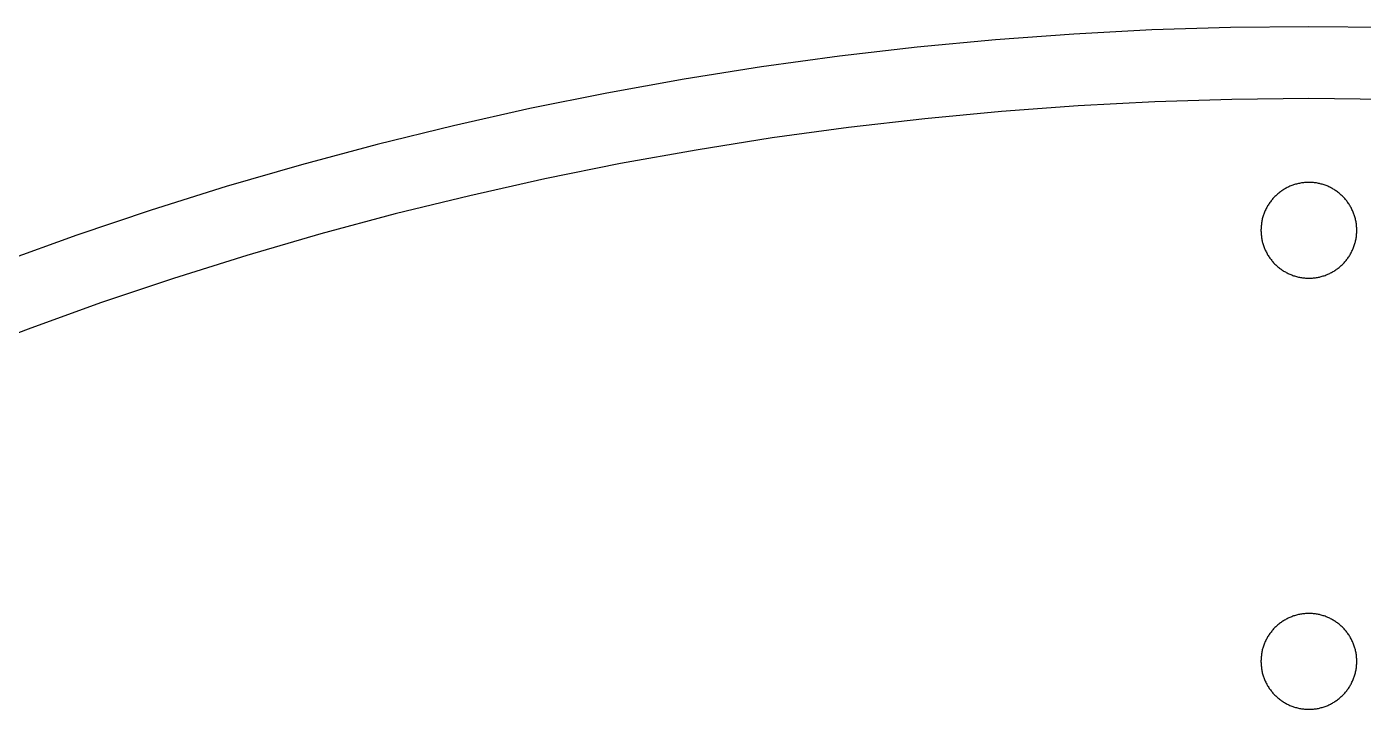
# Model space of a CAD drawing. Header units: metres. Extents: x 0.1 to 21.3, y -11.9 to -0.1.
# Drawn here: x 13.864 to 15.608, y -1.89 to -0.999 of the extents above; entities that cross this region are included whole.
import ezdxf

# ---------------------------------------------------------------- set-up
doc = ezdxf.new("R2010")
doc.units = ezdxf.units.M

msp = doc.modelspace()

# ---------------------------------------------------------------- linework, layer by layer
at = {"layer": 'GROUP1'}
for p, q in [((15.5249, -1.2034), (15.5236, -1.2037)), ((15.5262, -1.2032), (15.5249, -1.2034)), ((15.5275, -1.2029), (15.5262, -1.2032)), ((15.5288, -1.2027), (15.5275, -1.2029)), ((15.5301, -1.2026), (15.5288, -1.2027)), ((15.5314, -1.2024), (15.5301, -1.2026)), ((15.5327, -1.2023), (15.5314, -1.2024)), ((15.534, -1.2023), (15.5327, -1.2023)), ((15.5353, -1.2022), (15.534, -1.2023)), ((15.5366, -1.2022), (15.5353, -1.2022)), ((15.5379, -1.2022), (15.5366, -1.2022)), ((15.5392, -1.2022), (15.5379, -1.2022)), ((15.5405, -1.2023), (15.5392, -1.2022)), ((15.5418, -1.2023), (15.5405, -1.2023)), ((15.5431, -1.2024), (15.5418, -1.2023)), ((15.5444, -1.2026), (15.5431, -1.2024)), ((15.5457, -1.2027), (15.5444, -1.2026)), ((15.547, -1.2029), (15.5457, -1.2027)), ((15.5483, -1.2032), (15.547, -1.2029)), ((15.5496, -1.2034), (15.5483, -1.2032)), ((15.5509, -1.2037), (15.5496, -1.2034)), ((15.493, -1.2205), (15.4921, -1.2214)), ((15.494, -1.2196), (15.493, -1.2205)), ((15.4949, -1.2187), (15.494, -1.2196)), ((15.4959, -1.2178), (15.4949, -1.2187)), ((15.4969, -1.2169), (15.4959, -1.2178)), ((15.4979, -1.2161), (15.4969, -1.2169)), ((15.4989, -1.2153), (15.4979, -1.2161)), ((15.5, -1.2145), (15.4989, -1.2153)), ((15.501, -1.2137), (15.5, -1.2145)), ((15.5021, -1.213), (15.501, -1.2137)), ((15.5032, -1.2123), (15.5021, -1.213)), ((15.5043, -1.2116), (15.5032, -1.2123)), ((15.5054, -1.2109), (15.5043, -1.2116)), ((15.5066, -1.2102), (15.5054, -1.2109)), ((15.5077, -1.2096), (15.5066, -1.2102)), ((15.5089, -1.209), (15.5077, -1.2096)), ((15.51, -1.2084), (15.5089, -1.209)), ((15.5112, -1.2078), (15.51, -1.2084)), ((15.5124, -1.2073), (15.5112, -1.2078)), ((15.5136, -1.2068), (15.5124, -1.2073)), ((15.5148, -1.2063), (15.5136, -1.2068)), ((15.5161, -1.2059), (15.5148, -1.2063)), ((15.5173, -1.2054), (15.5161, -1.2059)), ((15.5185, -1.205), (15.5173, -1.2054)), ((15.5198, -1.2047), (15.5185, -1.205)), ((15.5211, -1.2043), (15.5198, -1.2047)), ((15.5223, -1.204), (15.5211, -1.2043)), ((15.5236, -1.2037), (15.5223, -1.204)), ((15.5521, -1.204), (15.5509, -1.2037)), ((15.5534, -1.2043), (15.5521, -1.204)), ((15.5547, -1.2047), (15.5534, -1.2043)), ((15.5559, -1.205), (15.5547, -1.2047)), ((15.5572, -1.2054), (15.5559, -1.205)), ((15.5584, -1.2059), (15.5572, -1.2054)), ((15.5596, -1.2063), (15.5584, -1.2059)), ((15.5609, -1.2068), (15.5596, -1.2063)), ((15.5621, -1.2073), (15.5609, -1.2068)), ((15.5633, -1.2078), (15.5621, -1.2073)), ((15.5644, -1.2084), (15.5633, -1.2078)), ((15.5656, -1.209), (15.5644, -1.2084)), ((15.5668, -1.2096), (15.5656, -1.209)), ((15.5679, -1.2102), (15.5668, -1.2096)), ((15.5691, -1.2109), (15.5679, -1.2102)), ((15.5702, -1.2116), (15.5691, -1.2109)), ((15.5713, -1.2123), (15.5702, -1.2116)), ((15.5724, -1.213), (15.5713, -1.2123)), ((15.5734, -1.2137), (15.5724, -1.213)), ((15.5745, -1.2145), (15.5734, -1.2137)), ((15.5755, -1.2153), (15.5745, -1.2145)), ((15.5766, -1.2161), (15.5755, -1.2153)), ((15.5776, -1.2169), (15.5766, -1.2161)), ((15.5786, -1.2178), (15.5776, -1.2169)), ((15.5795, -1.2187), (15.5786, -1.2178)), ((15.5805, -1.2196), (15.5795, -1.2187)), ((15.5814, -1.2205), (15.5805, -1.2196)), ((15.5824, -1.2214), (15.5814, -1.2205)), ((15.481, -1.2375), (15.4804, -1.2387)), ((15.4816, -1.2363), (15.481, -1.2375)), ((15.4822, -1.2351), (15.4816, -1.2363)), ((15.4828, -1.234), (15.4822, -1.2351)), ((15.4834, -1.2329), (15.4828, -1.234)), ((15.4841, -1.2317), (15.4834, -1.2329)), ((15.4848, -1.2306), (15.4841, -1.2317)), ((15.4855, -1.2295), (15.4848, -1.2306)), ((15.4863, -1.2285), (15.4855, -1.2295)), ((15.4871, -1.2274), (15.4863, -1.2285)), ((15.4879, -1.2264), (15.4871, -1.2274)), ((15.4887, -1.2253), (15.4879, -1.2264)), ((15.4895, -1.2243), (15.4887, -1.2253)), ((15.4904, -1.2233), (15.4895, -1.2243)), ((15.4912, -1.2224), (15.4904, -1.2233)), ((15.4921, -1.2214), (15.4912, -1.2224)), ((15.5832, -1.2224), (15.5824, -1.2214)), ((15.5841, -1.2233), (15.5832, -1.2224)), ((15.585, -1.2243), (15.5841, -1.2233)), ((15.5858, -1.2253), (15.585, -1.2243)), ((15.5866, -1.2264), (15.5858, -1.2253)), ((15.5874, -1.2274), (15.5866, -1.2264)), ((15.5882, -1.2285), (15.5874, -1.2274)), ((15.5889, -1.2295), (15.5882, -1.2285)), ((15.5897, -1.2306), (15.5889, -1.2295)), ((15.5904, -1.2317), (15.5897, -1.2306)), ((15.591, -1.2329), (15.5904, -1.2317)), ((15.5917, -1.234), (15.591, -1.2329)), ((15.5923, -1.2351), (15.5917, -1.234)), ((15.5929, -1.2363), (15.5923, -1.2351)), ((15.5935, -1.2375), (15.5929, -1.2363)), ((15.5941, -1.2387), (15.5935, -1.2375)), ((15.4755, -1.2549), (15.4753, -1.2562)), ((15.4757, -1.2536), (15.4755, -1.2549)), ((15.476, -1.2523), (15.4757, -1.2536)), ((15.4762, -1.251), (15.476, -1.2523)), ((15.4765, -1.2498), (15.4762, -1.251)), ((15.4769, -1.2485), (15.4765, -1.2498)), ((15.4772, -1.2472), (15.4769, -1.2485)), ((15.4776, -1.246), (15.4772, -1.2472)), ((15.478, -1.2447), (15.4776, -1.246)), ((15.4784, -1.2435), (15.478, -1.2447)), ((15.4789, -1.2423), (15.4784, -1.2435)), ((15.4794, -1.2411), (15.4789, -1.2423)), ((15.4799, -1.2398), (15.4794, -1.2411)), ((15.4804, -1.2387), (15.4799, -1.2398)), ((15.5946, -1.2398), (15.5941, -1.2387)), ((15.5951, -1.2411), (15.5946, -1.2398)), ((15.5956, -1.2423), (15.5951, -1.2411)), ((15.596, -1.2435), (15.5956, -1.2423)), ((15.5965, -1.2447), (15.596, -1.2435)), ((15.5969, -1.246), (15.5965, -1.2447)), ((15.5973, -1.2472), (15.5969, -1.246)), ((15.5976, -1.2485), (15.5973, -1.2472)), ((15.5979, -1.2498), (15.5976, -1.2485)), ((15.5982, -1.251), (15.5979, -1.2498)), ((15.5985, -1.2523), (15.5982, -1.251)), ((15.5988, -1.2536), (15.5985, -1.2523)), ((15.599, -1.2549), (15.5988, -1.2536)), ((15.5992, -1.2562), (15.599, -1.2549)), ((15.4748, -1.2627), (15.4747, -1.264)), ((15.4747, -1.264), (15.4747, -1.2653)), ((15.4747, -1.2653), (15.4748, -1.2666)), ((15.4749, -1.2601), (15.4748, -1.2614)), ((15.4748, -1.2614), (15.4748, -1.2627)), ((15.4748, -1.2666), (15.4748, -1.2679)), ((15.4748, -1.2679), (15.4749, -1.2692)), ((15.475, -1.2588), (15.4749, -1.2601)), ((15.4749, -1.2692), (15.475, -1.2706)), ((15.4752, -1.2575), (15.475, -1.2588)), ((15.475, -1.2706), (15.4752, -1.2719)), ((15.4753, -1.2562), (15.4752, -1.2575)), ((15.4752, -1.2719), (15.4753, -1.2732)), ((15.4753, -1.2732), (15.4755, -1.2744)), ((15.599, -1.2744), (15.5992, -1.2732)), ((15.5993, -1.2575), (15.5992, -1.2562)), ((15.5992, -1.2732), (15.5993, -1.2719)), ((15.5995, -1.2588), (15.5993, -1.2575)), ((15.5993, -1.2719), (15.5995, -1.2706)), ((15.5996, -1.2601), (15.5995, -1.2588)), ((15.5995, -1.2706), (15.5996, -1.2692)), ((15.5997, -1.2614), (15.5996, -1.2601)), ((15.5996, -1.2692), (15.5997, -1.2679)), ((15.5997, -1.2627), (15.5997, -1.2614)), ((15.5997, -1.264), (15.5997, -1.2627)), ((15.5997, -1.2653), (15.5997, -1.264)), ((15.5997, -1.2666), (15.5997, -1.2653)), ((15.5997, -1.2679), (15.5997, -1.2666)), ((15.4755, -1.2744), (15.4757, -1.2757)), ((15.4757, -1.2757), (15.476, -1.277)), ((15.476, -1.277), (15.4762, -1.2783)), ((15.4762, -1.2783), (15.4765, -1.2796)), ((15.4765, -1.2796), (15.4769, -1.2808)), ((15.4769, -1.2808), (15.4772, -1.2821)), ((15.4772, -1.2821), (15.4776, -1.2834)), ((15.4776, -1.2834), (15.478, -1.2846)), ((15.478, -1.2846), (15.4784, -1.2858)), ((15.4784, -1.2858), (15.4789, -1.2871)), ((15.4789, -1.2871), (15.4794, -1.2883)), ((15.4794, -1.2883), (15.4799, -1.2895)), ((15.4799, -1.2895), (15.4804, -1.2907)), ((15.4804, -1.2907), (15.481, -1.2919)), ((15.5935, -1.2919), (15.5941, -1.2907)), ((15.5941, -1.2907), (15.5946, -1.2895)), ((15.5946, -1.2895), (15.5951, -1.2883)), ((15.5951, -1.2883), (15.5956, -1.2871)), ((15.5956, -1.2871), (15.596, -1.2858)), ((15.596, -1.2858), (15.5965, -1.2846)), ((15.5965, -1.2846), (15.5969, -1.2834)), ((15.5969, -1.2834), (15.5973, -1.2821)), ((15.5973, -1.2821), (15.5976, -1.2808)), ((15.5976, -1.2808), (15.5979, -1.2796)), ((15.5979, -1.2796), (15.5982, -1.2783)), ((15.5982, -1.2783), (15.5985, -1.277)), ((15.5985, -1.277), (15.5988, -1.2757)), ((15.5988, -1.2757), (15.599, -1.2744)), ((15.481, -1.2919), (15.4816, -1.293)), ((15.4816, -1.293), (15.4822, -1.2942)), ((15.4822, -1.2942), (15.4828, -1.2954)), ((15.4828, -1.2954), (15.4834, -1.2965)), ((15.4834, -1.2965), (15.4841, -1.2976)), ((15.4841, -1.2976), (15.4848, -1.2987)), ((15.4848, -1.2987), (15.4855, -1.2998)), ((15.4855, -1.2998), (15.4863, -1.3009)), ((15.4863, -1.3009), (15.4871, -1.3019)), ((15.4871, -1.3019), (15.4879, -1.303)), ((15.4879, -1.303), (15.4887, -1.304)), ((15.4887, -1.304), (15.4895, -1.305)), ((15.4895, -1.305), (15.4904, -1.306)), ((15.4904, -1.306), (15.4912, -1.307)), ((15.4912, -1.307), (15.4921, -1.3079)), ((15.4921, -1.3079), (15.493, -1.3089)), ((15.5814, -1.3089), (15.5824, -1.3079)), ((15.5824, -1.3079), (15.5832, -1.307)), ((15.5832, -1.307), (15.5841, -1.306)), ((15.5841, -1.306), (15.585, -1.305)), ((15.585, -1.305), (15.5858, -1.304)), ((15.5858, -1.304), (15.5866, -1.303)), ((15.5866, -1.303), (15.5874, -1.3019)), ((15.5874, -1.3019), (15.5882, -1.3009)), ((15.5882, -1.3009), (15.5889, -1.2998)), ((15.5889, -1.2998), (15.5897, -1.2987)), ((15.5897, -1.2987), (15.5904, -1.2976)), ((15.5904, -1.2976), (15.591, -1.2965)), ((15.591, -1.2965), (15.5917, -1.2954)), ((15.5917, -1.2954), (15.5923, -1.2942)), ((15.5923, -1.2942), (15.5929, -1.293)), ((15.5929, -1.293), (15.5935, -1.2919)), ((15.493, -1.3089), (15.494, -1.3098)), ((15.494, -1.3098), (15.4949, -1.3107)), ((15.4949, -1.3107), (15.4959, -1.3116)), ((15.4959, -1.3116), (15.4969, -1.3124)), ((15.4969, -1.3124), (15.4979, -1.3132)), ((15.4979, -1.3132), (15.4989, -1.3141)), ((15.4989, -1.3141), (15.5, -1.3148)), ((15.5, -1.3148), (15.501, -1.3156)), ((15.501, -1.3156), (15.5021, -1.3164)), ((15.5021, -1.3164), (15.5032, -1.3171)), ((15.5032, -1.3171), (15.5043, -1.3178)), ((15.5043, -1.3178), (15.5054, -1.3185)), ((15.5054, -1.3185), (15.5066, -1.3191)), ((15.5066, -1.3191), (15.5077, -1.3198)), ((15.5077, -1.3198), (15.5089, -1.3204)), ((15.5089, -1.3204), (15.51, -1.3209)), ((15.51, -1.3209), (15.5112, -1.3215)), ((15.5112, -1.3215), (15.5124, -1.322)), ((15.5124, -1.322), (15.5136, -1.3225)), ((15.5136, -1.3225), (15.5148, -1.323)), ((15.5148, -1.323), (15.5161, -1.3235)), ((15.5161, -1.3235), (15.5173, -1.3239)), ((15.5173, -1.3239), (15.5185, -1.3243)), ((15.5185, -1.3243), (15.5198, -1.3247)), ((15.5198, -1.3247), (15.5211, -1.325)), ((15.5211, -1.325), (15.5223, -1.3254)), ((15.5223, -1.3254), (15.5236, -1.3257)), ((15.5509, -1.3257), (15.5521, -1.3254)), ((15.5521, -1.3254), (15.5534, -1.325)), ((15.5534, -1.325), (15.5547, -1.3247)), ((15.5547, -1.3247), (15.5559, -1.3243)), ((15.5559, -1.3243), (15.5572, -1.3239)), ((15.5572, -1.3239), (15.5584, -1.3235)), ((15.5584, -1.3235), (15.5596, -1.323)), ((15.5596, -1.323), (15.5609, -1.3225)), ((15.5609, -1.3225), (15.5621, -1.322)), ((15.5621, -1.322), (15.5633, -1.3215)), ((15.5633, -1.3215), (15.5644, -1.3209)), ((15.5644, -1.3209), (15.5656, -1.3204)), ((15.5656, -1.3204), (15.5668, -1.3198)), ((15.5668, -1.3198), (15.5679, -1.3191)), ((15.5679, -1.3191), (15.5691, -1.3185)), ((15.5691, -1.3185), (15.5702, -1.3178)), ((15.5702, -1.3178), (15.5713, -1.3171)), ((15.5713, -1.3171), (15.5724, -1.3164)), ((15.5724, -1.3164), (15.5734, -1.3156)), ((15.5734, -1.3156), (15.5745, -1.3148)), ((15.5745, -1.3148), (15.5755, -1.3141)), ((15.5755, -1.3141), (15.5766, -1.3132)), ((15.5766, -1.3132), (15.5776, -1.3124)), ((15.5776, -1.3124), (15.5786, -1.3116)), ((15.5786, -1.3116), (15.5795, -1.3107)), ((15.5795, -1.3107), (15.5805, -1.3098)), ((15.5805, -1.3098), (15.5814, -1.3089)), ((15.5236, -1.3257), (15.5249, -1.3259)), ((15.5249, -1.3259), (15.5262, -1.3262)), ((15.5262, -1.3262), (15.5275, -1.3264)), ((15.5275, -1.3264), (15.5288, -1.3266)), ((15.5288, -1.3266), (15.5301, -1.3268)), ((15.5301, -1.3268), (15.5314, -1.3269)), ((15.5314, -1.3269), (15.5327, -1.327)), ((15.5327, -1.327), (15.534, -1.3271)), ((15.534, -1.3271), (15.5353, -1.3271)), ((15.5353, -1.3271), (15.5366, -1.3272)), ((15.5366, -1.3272), (15.5379, -1.3272)), ((15.5379, -1.3272), (15.5392, -1.3271)), ((15.5392, -1.3271), (15.5405, -1.3271)), ((15.5405, -1.3271), (15.5418, -1.327)), ((15.5418, -1.327), (15.5431, -1.3269)), ((15.5431, -1.3269), (15.5444, -1.3268)), ((15.5444, -1.3268), (15.5457, -1.3266)), ((15.5457, -1.3266), (15.547, -1.3264)), ((15.547, -1.3264), (15.5483, -1.3262)), ((15.5483, -1.3262), (15.5496, -1.3259)), ((15.5496, -1.3259), (15.5509, -1.3257)), ((15.4979, -1.7786), (15.4969, -1.7795)), ((15.4989, -1.7778), (15.4979, -1.7786)), ((15.5, -1.777), (15.4989, -1.7778)), ((15.501, -1.7763), (15.5, -1.777)), ((15.5021, -1.7755), (15.501, -1.7763)), ((15.5032, -1.7748), (15.5021, -1.7755)), ((15.5043, -1.7741), (15.5032, -1.7748)), ((15.5054, -1.7734), (15.5043, -1.7741)), ((15.5066, -1.7728), (15.5054, -1.7734)), ((15.5077, -1.7721), (15.5066, -1.7728)), ((15.5089, -1.7715), (15.5077, -1.7721)), ((15.51, -1.771), (15.5089, -1.7715)), ((15.5112, -1.7704), (15.51, -1.771)), ((15.5124, -1.7699), (15.5112, -1.7704)), ((15.5136, -1.7694), (15.5124, -1.7699)), ((15.5148, -1.7689), (15.5136, -1.7694)), ((15.5161, -1.7684), (15.5148, -1.7689)), ((15.5173, -1.768), (15.5161, -1.7684)), ((15.5185, -1.7676), (15.5173, -1.768)), ((15.5198, -1.7672), (15.5185, -1.7676)), ((15.5211, -1.7669), (15.5198, -1.7672)), ((15.5223, -1.7665), (15.5211, -1.7669)), ((15.5236, -1.7662), (15.5223, -1.7665)), ((15.5249, -1.766), (15.5236, -1.7662)), ((15.5262, -1.7657), (15.5249, -1.766)), ((15.5275, -1.7655), (15.5262, -1.7657)), ((15.5288, -1.7653), (15.5275, -1.7655)), ((15.5301, -1.7651), (15.5288, -1.7653)), ((15.5314, -1.765), (15.5301, -1.7651)), ((15.5327, -1.7649), (15.5314, -1.765)), ((15.534, -1.7648), (15.5327, -1.7649)), ((15.5353, -1.7648), (15.534, -1.7648)), ((15.5366, -1.7647), (15.5353, -1.7648)), ((15.5379, -1.7647), (15.5366, -1.7647)), ((15.5392, -1.7648), (15.5379, -1.7647)), ((15.5405, -1.7648), (15.5392, -1.7648)), ((15.5418, -1.7649), (15.5405, -1.7648)), ((15.5431, -1.765), (15.5418, -1.7649)), ((15.5444, -1.7651), (15.5431, -1.765)), ((15.5457, -1.7653), (15.5444, -1.7651)), ((15.547, -1.7655), (15.5457, -1.7653)), ((15.5483, -1.7657), (15.547, -1.7655)), ((15.5496, -1.766), (15.5483, -1.7657)), ((15.5509, -1.7662), (15.5496, -1.766)), ((15.5521, -1.7665), (15.5509, -1.7662)), ((15.5534, -1.7669), (15.5521, -1.7665)), ((15.5547, -1.7672), (15.5534, -1.7669)), ((15.5559, -1.7676), (15.5547, -1.7672)), ((15.5572, -1.768), (15.5559, -1.7676)), ((15.5584, -1.7684), (15.5572, -1.768)), ((15.5596, -1.7689), (15.5584, -1.7684)), ((15.5609, -1.7694), (15.5596, -1.7689)), ((15.5621, -1.7699), (15.5609, -1.7694)), ((15.5633, -1.7704), (15.5621, -1.7699)), ((15.5644, -1.771), (15.5633, -1.7704)), ((15.5656, -1.7715), (15.5644, -1.771)), ((15.5668, -1.7721), (15.5656, -1.7715)), ((15.5679, -1.7728), (15.5668, -1.7721)), ((15.5691, -1.7734), (15.5679, -1.7728)), ((15.5702, -1.7741), (15.5691, -1.7734)), ((15.5713, -1.7748), (15.5702, -1.7741)), ((15.5724, -1.7755), (15.5713, -1.7748)), ((15.5734, -1.7763), (15.5724, -1.7755)), ((15.5745, -1.777), (15.5734, -1.7763)), ((15.5755, -1.7778), (15.5745, -1.777)), ((15.5766, -1.7786), (15.5755, -1.7778)), ((15.5776, -1.7795), (15.5766, -1.7786)), ((15.4834, -1.7954), (15.4828, -1.7965)), ((15.4841, -1.7943), (15.4834, -1.7954)), ((15.4848, -1.7932), (15.4841, -1.7943)), ((15.4855, -1.7921), (15.4848, -1.7932)), ((15.4863, -1.791), (15.4855, -1.7921)), ((15.4871, -1.79), (15.4863, -1.791)), ((15.4879, -1.7889), (15.4871, -1.79)), ((15.4887, -1.7879), (15.4879, -1.7889)), ((15.4895, -1.7869), (15.4887, -1.7879)), ((15.4904, -1.7859), (15.4895, -1.7869)), ((15.4912, -1.7849), (15.4904, -1.7859)), ((15.4921, -1.784), (15.4912, -1.7849)), ((15.493, -1.783), (15.4921, -1.784)), ((15.494, -1.7821), (15.493, -1.783)), ((15.4949, -1.7812), (15.494, -1.7821)), ((15.4959, -1.7803), (15.4949, -1.7812)), ((15.4969, -1.7795), (15.4959, -1.7803)), ((15.5786, -1.7803), (15.5776, -1.7795)), ((15.5795, -1.7812), (15.5786, -1.7803)), ((15.5805, -1.7821), (15.5795, -1.7812)), ((15.5814, -1.783), (15.5805, -1.7821)), ((15.5824, -1.784), (15.5814, -1.783)), ((15.5832, -1.7849), (15.5824, -1.784)), ((15.5841, -1.7859), (15.5832, -1.7849)), ((15.585, -1.7869), (15.5841, -1.7859)), ((15.5858, -1.7879), (15.585, -1.7869)), ((15.5866, -1.7889), (15.5858, -1.7879)), ((15.5874, -1.79), (15.5866, -1.7889)), ((15.5882, -1.791), (15.5874, -1.79)), ((15.5889, -1.7921), (15.5882, -1.791)), ((15.5897, -1.7932), (15.5889, -1.7921)), ((15.5904, -1.7943), (15.5897, -1.7932)), ((15.591, -1.7954), (15.5904, -1.7943)), ((15.5917, -1.7965), (15.591, -1.7954)), ((15.4762, -1.8136), (15.476, -1.8149)), ((15.4765, -1.8123), (15.4762, -1.8136)), ((15.4769, -1.811), (15.4765, -1.8123)), ((15.4772, -1.8098), (15.4769, -1.811)), ((15.4776, -1.8085), (15.4772, -1.8098)), ((15.478, -1.8073), (15.4776, -1.8085)), ((15.4784, -1.806), (15.478, -1.8073)), ((15.4789, -1.8048), (15.4784, -1.806)), ((15.4794, -1.8036), (15.4789, -1.8048)), ((15.4799, -1.8024), (15.4794, -1.8036)), ((15.4804, -1.8012), (15.4799, -1.8024)), ((15.481, -1.8), (15.4804, -1.8012)), ((15.4816, -1.7988), (15.481, -1.8)), ((15.4822, -1.7977), (15.4816, -1.7988)), ((15.4828, -1.7965), (15.4822, -1.7977)), ((15.5923, -1.7977), (15.5917, -1.7965)), ((15.5929, -1.7988), (15.5923, -1.7977)), ((15.5935, -1.8), (15.5929, -1.7988)), ((15.5941, -1.8012), (15.5935, -1.8)), ((15.5946, -1.8024), (15.5941, -1.8012)), ((15.5951, -1.8036), (15.5946, -1.8024)), ((15.5956, -1.8048), (15.5951, -1.8036)), ((15.596, -1.806), (15.5956, -1.8048)), ((15.5965, -1.8073), (15.596, -1.806)), ((15.5969, -1.8085), (15.5965, -1.8073)), ((15.5973, -1.8098), (15.5969, -1.8085)), ((15.5976, -1.811), (15.5973, -1.8098)), ((15.5979, -1.8123), (15.5976, -1.811)), ((15.5982, -1.8136), (15.5979, -1.8123)), ((15.5985, -1.8149), (15.5982, -1.8136)), ((15.4748, -1.8253), (15.4747, -1.8266)), ((15.4747, -1.8266), (15.4747, -1.8279)), ((15.4747, -1.8279), (15.4748, -1.8292)), ((15.4749, -1.8226), (15.4748, -1.8239)), ((15.4748, -1.8239), (15.4748, -1.8253)), ((15.4748, -1.8292), (15.4748, -1.8305)), ((15.4748, -1.8305), (15.4749, -1.8318)), ((15.475, -1.8213), (15.4749, -1.8226)), ((15.4752, -1.82), (15.475, -1.8213)), ((15.4753, -1.8187), (15.4752, -1.82)), ((15.4755, -1.8174), (15.4753, -1.8187)), ((15.4757, -1.8162), (15.4755, -1.8174)), ((15.476, -1.8149), (15.4757, -1.8162)), ((15.5988, -1.8162), (15.5985, -1.8149)), ((15.599, -1.8174), (15.5988, -1.8162)), ((15.5992, -1.8187), (15.599, -1.8174)), ((15.5993, -1.82), (15.5992, -1.8187)), ((15.5995, -1.8213), (15.5993, -1.82)), ((15.5996, -1.8226), (15.5995, -1.8213)), ((15.5997, -1.8239), (15.5996, -1.8226)), ((15.5996, -1.8318), (15.5997, -1.8305)), ((15.5997, -1.8253), (15.5997, -1.8239)), ((15.5997, -1.8266), (15.5997, -1.8253)), ((15.5997, -1.8279), (15.5997, -1.8266)), ((15.5997, -1.8292), (15.5997, -1.8279)), ((15.5997, -1.8305), (15.5997, -1.8292)), ((15.4749, -1.8318), (15.475, -1.8331)), ((15.475, -1.8331), (15.4752, -1.8344)), ((15.4752, -1.8344), (15.4753, -1.8357)), ((15.4753, -1.8357), (15.4755, -1.837)), ((15.4755, -1.837), (15.4757, -1.8383)), ((15.4757, -1.8383), (15.476, -1.8396)), ((15.476, -1.8396), (15.4762, -1.8409)), ((15.4762, -1.8409), (15.4765, -1.8421)), ((15.4765, -1.8421), (15.4769, -1.8434)), ((15.4769, -1.8434), (15.4772, -1.8447)), ((15.4772, -1.8447), (15.4776, -1.8459)), ((15.4776, -1.8459), (15.478, -1.8472)), ((15.478, -1.8472), (15.4784, -1.8484)), ((15.4784, -1.8484), (15.4789, -1.8496)), ((15.5956, -1.8496), (15.596, -1.8484)), ((15.596, -1.8484), (15.5965, -1.8472)), ((15.5965, -1.8472), (15.5969, -1.8459)), ((15.5969, -1.8459), (15.5973, -1.8447)), ((15.5973, -1.8447), (15.5976, -1.8434)), ((15.5976, -1.8434), (15.5979, -1.8421)), ((15.5979, -1.8421), (15.5982, -1.8409)), ((15.5982, -1.8409), (15.5985, -1.8396)), ((15.5985, -1.8396), (15.5988, -1.8383)), ((15.5988, -1.8383), (15.599, -1.837)), ((15.599, -1.837), (15.5992, -1.8357)), ((15.5992, -1.8357), (15.5993, -1.8344)), ((15.5993, -1.8344), (15.5995, -1.8331)), ((15.5995, -1.8331), (15.5996, -1.8318)), ((15.4789, -1.8496), (15.4794, -1.8508)), ((15.4794, -1.8508), (15.4799, -1.852)), ((15.4799, -1.852), (15.4804, -1.8532)), ((15.4804, -1.8532), (15.481, -1.8544)), ((15.481, -1.8544), (15.4816, -1.8556)), ((15.4816, -1.8556), (15.4822, -1.8568)), ((15.4822, -1.8568), (15.4828, -1.8579)), ((15.4828, -1.8579), (15.4834, -1.859)), ((15.4834, -1.859), (15.4841, -1.8602)), ((15.4841, -1.8602), (15.4848, -1.8613)), ((15.4848, -1.8613), (15.4855, -1.8624)), ((15.4855, -1.8624), (15.4863, -1.8634)), ((15.4863, -1.8634), (15.4871, -1.8645)), ((15.4871, -1.8645), (15.4879, -1.8655)), ((15.4879, -1.8655), (15.4887, -1.8666)), ((15.5858, -1.8666), (15.5866, -1.8655)), ((15.5866, -1.8655), (15.5874, -1.8645)), ((15.5874, -1.8645), (15.5882, -1.8634)), ((15.5882, -1.8634), (15.5889, -1.8624)), ((15.5889, -1.8624), (15.5897, -1.8613)), ((15.5897, -1.8613), (15.5904, -1.8602)), ((15.5904, -1.8602), (15.591, -1.859)), ((15.591, -1.859), (15.5917, -1.8579)), ((15.5917, -1.8579), (15.5923, -1.8568)), ((15.5923, -1.8568), (15.5929, -1.8556)), ((15.5929, -1.8556), (15.5935, -1.8544)), ((15.5935, -1.8544), (15.5941, -1.8532)), ((15.5941, -1.8532), (15.5946, -1.852)), ((15.5946, -1.852), (15.5951, -1.8508)), ((15.5951, -1.8508), (15.5956, -1.8496)), ((15.4887, -1.8666), (15.4895, -1.8676)), ((15.4895, -1.8676), (15.4904, -1.8686)), ((15.4904, -1.8686), (15.4912, -1.8695)), ((15.4912, -1.8695), (15.4921, -1.8705)), ((15.4921, -1.8705), (15.493, -1.8714)), ((15.493, -1.8714), (15.494, -1.8723)), ((15.494, -1.8723), (15.4949, -1.8732)), ((15.4949, -1.8732), (15.4959, -1.8741)), ((15.4959, -1.8741), (15.4969, -1.875)), ((15.4969, -1.875), (15.4979, -1.8758)), ((15.4979, -1.8758), (15.4989, -1.8766)), ((15.4989, -1.8766), (15.5, -1.8774)), ((15.5, -1.8774), (15.501, -1.8782)), ((15.501, -1.8782), (15.5021, -1.8789)), ((15.5021, -1.8789), (15.5032, -1.8796)), ((15.5032, -1.8796), (15.5043, -1.8803)), ((15.5043, -1.8803), (15.5054, -1.881)), ((15.5054, -1.881), (15.5066, -1.8817)), ((15.5066, -1.8817), (15.5077, -1.8823)), ((15.5077, -1.8823), (15.5089, -1.8829)), ((15.5089, -1.8829), (15.51, -1.8835)), ((15.51, -1.8835), (15.5112, -1.884)), ((15.5633, -1.884), (15.5644, -1.8835)), ((15.5644, -1.8835), (15.5656, -1.8829)), ((15.5656, -1.8829), (15.5668, -1.8823)), ((15.5668, -1.8823), (15.5679, -1.8817)), ((15.5679, -1.8817), (15.5691, -1.881)), ((15.5691, -1.881), (15.5702, -1.8803)), ((15.5702, -1.8803), (15.5713, -1.8796)), ((15.5713, -1.8796), (15.5724, -1.8789)), ((15.5724, -1.8789), (15.5734, -1.8782)), ((15.5734, -1.8782), (15.5745, -1.8774)), ((15.5745, -1.8774), (15.5755, -1.8766)), ((15.5755, -1.8766), (15.5766, -1.8758)), ((15.5766, -1.8758), (15.5776, -1.875)), ((15.5776, -1.875), (15.5786, -1.8741)), ((15.5786, -1.8741), (15.5795, -1.8732)), ((15.5795, -1.8732), (15.5805, -1.8723)), ((15.5805, -1.8723), (15.5814, -1.8714)), ((15.5814, -1.8714), (15.5824, -1.8705)), ((15.5824, -1.8705), (15.5832, -1.8695)), ((15.5832, -1.8695), (15.5841, -1.8686)), ((15.5841, -1.8686), (15.585, -1.8676)), ((15.585, -1.8676), (15.5858, -1.8666)), ((15.5112, -1.884), (15.5124, -1.8846)), ((15.5124, -1.8846), (15.5136, -1.8851)), ((15.5136, -1.8851), (15.5148, -1.8856)), ((15.5148, -1.8856), (15.5161, -1.886)), ((15.5161, -1.886), (15.5173, -1.8865)), ((15.5173, -1.8865), (15.5185, -1.8869)), ((15.5185, -1.8869), (15.5198, -1.8872)), ((15.5198, -1.8872), (15.5211, -1.8876)), ((15.5211, -1.8876), (15.5223, -1.8879)), ((15.5223, -1.8879), (15.5236, -1.8882)), ((15.5236, -1.8882), (15.5249, -1.8885)), ((15.5249, -1.8885), (15.5262, -1.8887)), ((15.5262, -1.8887), (15.5275, -1.889)), ((15.5275, -1.889), (15.5288, -1.8891)), ((15.5288, -1.8891), (15.5301, -1.8893)), ((15.5301, -1.8893), (15.5314, -1.8894)), ((15.5314, -1.8894), (15.5327, -1.8896)), ((15.5327, -1.8896), (15.534, -1.8896)), ((15.534, -1.8896), (15.5353, -1.8897)), ((15.5353, -1.8897), (15.5366, -1.8897)), ((15.5366, -1.8897), (15.5379, -1.8897)), ((15.5379, -1.8897), (15.5392, -1.8897)), ((15.5392, -1.8897), (15.5405, -1.8896)), ((15.5405, -1.8896), (15.5418, -1.8896)), ((15.5418, -1.8896), (15.5431, -1.8894)), ((15.5431, -1.8894), (15.5444, -1.8893)), ((15.5444, -1.8893), (15.5457, -1.8891)), ((15.5457, -1.8891), (15.547, -1.889)), ((15.547, -1.889), (15.5483, -1.8887)), ((15.5483, -1.8887), (15.5496, -1.8885)), ((15.5496, -1.8885), (15.5509, -1.8882)), ((15.5509, -1.8882), (15.5521, -1.8879)), ((15.5521, -1.8879), (15.5534, -1.8876)), ((15.5534, -1.8876), (15.5547, -1.8872)), ((15.5547, -1.8872), (15.5559, -1.8869)), ((15.5559, -1.8869), (15.5572, -1.8865)), ((15.5572, -1.8865), (15.5584, -1.886)), ((15.5584, -1.886), (15.5596, -1.8856)), ((15.5596, -1.8856), (15.5609, -1.8851)), ((15.5609, -1.8851), (15.5621, -1.8846)), ((15.5621, -1.8846), (15.5633, -1.884))]:
    msp.add_line(p, q, dxfattribs=at)
at = {"layer": 'GROUP2'}
for p, q in [((15.2303, -1.0087), (15.1282, -1.0162)), ((15.3325, -1.0033), (15.2303, -1.0087)), ((15.4349, -1.0001), (15.3325, -1.0033)), ((15.5372, -0.999), (15.4349, -1.0001)), ((15.6396, -1.0001), (15.5372, -0.999)), ((15.0262, -1.0258), (14.9245, -1.0376)), ((15.1282, -1.0162), (15.0262, -1.0258)), ((14.9245, -1.0376), (14.8231, -1.0515)), ((14.8231, -1.0515), (14.7219, -1.0675)), ((14.7219, -1.0675), (14.6212, -1.0856)), ((14.6212, -1.0856), (14.5208, -1.1059)), ((15.3364, -1.097), (15.2362, -1.1023)), ((15.4368, -1.0938), (15.3364, -1.097)), ((15.5372, -1.0928), (15.4368, -1.0938)), ((15.6377, -1.0938), (15.5372, -1.0928)), ((14.5208, -1.1059), (14.4209, -1.1282)), ((15.136, -1.1096), (15.036, -1.1191)), ((15.2362, -1.1023), (15.136, -1.1096)), ((14.4209, -1.1282), (14.3214, -1.1526)), ((14.9363, -1.1306), (14.8368, -1.1442)), ((15.036, -1.1191), (14.9363, -1.1306)), ((14.8368, -1.1442), (14.7376, -1.1599)), ((14.3214, -1.1526), (14.2225, -1.1791)), ((14.7376, -1.1599), (14.6387, -1.1777)), ((14.2225, -1.1791), (14.1242, -1.2077)), ((14.6387, -1.1777), (14.5403, -1.1976)), ((14.5403, -1.1976), (14.4423, -1.2195)), ((14.1242, -1.2077), (14.0265, -1.2383)), ((14.4423, -1.2195), (14.3447, -1.2434)), ((14.0265, -1.2383), (13.9295, -1.271)), ((14.3447, -1.2434), (14.2477, -1.2694)), ((13.9295, -1.271), (13.8331, -1.3057)), ((14.2477, -1.2694), (14.1513, -1.2975)), ((14.1513, -1.2975), (14.0555, -1.3275)), ((14.0555, -1.3275), (13.9603, -1.3595)), ((13.9603, -1.3595), (13.8658, -1.3935)), ((13.8658, -1.3935), (13.772, -1.4295))]:
    msp.add_line(p, q, dxfattribs=at)

doc.saveas('drawing.dxf')
